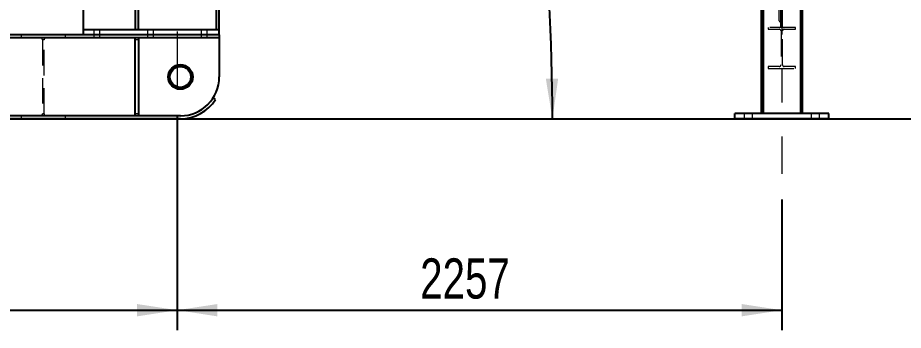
# Model space of a CAD drawing. Header units: millimetres. Extents: x 1293 to 41893, y 1011 to 26911.
# Drawn here: x 13783 to 15987, y 4182 to 4960 of the extents above; entities that cross this region are included whole.
import ezdxf

# ---------------------------------------------------------------- set-up
doc = ezdxf.new("R2010")
doc.units = ezdxf.units.MM
doc.header["$LTSCALE"] = 50
doc.linetypes.add('CENTERX2', pattern=[20.32, 12.7, -2.54, 2.54, -2.54])
doc.linetypes.add('HIDDEN', pattern=[1.905, 1.27, -0.635])
doc.layers.add('CAPA_1', color=7, linetype='Continuous')
doc.layers.add('STRUC', color=4, linetype='Continuous')
doc.styles.add('SLDTEXTSTYLE0', font='TXT', dxfattribs={"width": 0.75})
doc.dimstyles.new('SLDDIMSTYLE0', dxfattribs={"dimtxt": 100, "dimasz": 100, "dimexe": 0, "dimexo": 0.0625, "dimgap": 25, "dimtad": 2, "dimdec": 0, "dimlfac": 1.5, "dimrnd": 1e-09, "dimzin": 12, "dimdsep": 46, "dimtxsty": 'SLDTEXTSTYLE0', "dimsah": 1, "dimcen": 0.09, "dimadec": 0, "dimazin": 3, "dimtfac": 1, "dimtdec": 0, "dimtofl": 0, "dimtmove": 0, "dimatfit": 3, "dimfxl": 1, "dimfrac": 2, "dimtolj": 1, "dimtzin": 12, "dimarcsym": 0})
doc.dimstyles.new('SLDDIMSTYLE1', dxfattribs={"dimtxt": 100, "dimasz": 100, "dimexe": 0, "dimexo": 0.0625, "dimgap": 25, "dimtad": 2, "dimdec": 4, "dimlfac": 75, "dimzin": 12, "dimdsep": 46, "dimtxsty": 'SLDTEXTSTYLE0', "dimsah": 1, "dimcen": 0.09, "dimadec": 0, "dimazin": 3, "dimtfac": 1, "dimtdec": 0, "dimtofl": 0, "dimtmove": 0, "dimatfit": 3, "dimfxl": 1, "dimfrac": 2, "dimtolj": 1, "dimtzin": 12, "dimarcsym": 0})

# ---------------------------------------------------------------- blocks, each defined once
blk = doc.blocks.new('_D_3')
at = {"layer": 'CAPA_1', "transparency": 16777216}
blk.add_arc((9899.3, 4708.5), 5214.3, 0, 13, dxfattribs=at)
for points in [[(14979.9, 5881.5), (14986.5, 5780.5), (15016.5, 5787.1)], [(15113.6, 4708.5), (15128, 4808.6), (15097.2, 4808.3)]]:
    blk.add_solid(points, dxfattribs=at)
at = {"layer": 'CAPA_1', "transparency": 16777216, "insert": (15196.8, 5413.3), "char_height": 100, "attachment_point": 1, "rotation": 276.5, "style": 'SLDTEXTSTYLE0'}
blk.add_mtext('13°', dxfattribs=at)
blk = doc.blocks.new('_D_5')
at = {"layer": 'CAPA_1', "transparency": 16777216}
for p, q in [((11574.4, 7831.2), (17588.1, 7831.2)), ((17538.1, 7831.2), (17538.1, 4708.5)), ((16485.2, 4708.5), (17588.1, 4708.5))]:
    blk.add_line(p, q, dxfattribs=at)
for points in [[(17538.1, 7831.2), (17522.7, 7731.2), (17553.4, 7731.2)], [(17538.1, 4708.5), (17553.4, 4808.5), (17522.7, 4808.5)]]:
    blk.add_solid(points, dxfattribs=at)
at = {"layer": 'CAPA_1', "transparency": 16777216, "insert": (17409.2, 6122.1), "char_height": 100, "attachment_point": 1, "rotation": 90, "style": 'SLDTEXTSTYLE0'}
blk.add_mtext('4684', dxfattribs=at)
blk = doc.blocks.new('_D_12')
at = {"layer": 'CAPA_1', "transparency": 16777216}
for p, q in [((12313.2, 4716.7), (12313.2, 4182.2)), ((14179.9, 4716.7), (14179.9, 4182.2)), ((12313.2, 4232.2), (14179.9, 4232.2))]:
    blk.add_line(p, q, dxfattribs=at)
for points in [[(12313.2, 4232.2), (12413.2, 4216.8), (12413.2, 4247.5)], [(14179.9, 4232.2), (14079.9, 4247.5), (14079.9, 4216.8)]]:
    blk.add_solid(points, dxfattribs=at)
at = {"layer": 'CAPA_1', "transparency": 16777216, "insert": (13098.8, 4361.1), "char_height": 100, "attachment_point": 1, "style": 'SLDTEXTSTYLE0'}
blk.add_mtext('2800', dxfattribs=at)
blk = doc.blocks.new('_D_13')
at = {"layer": 'CAPA_1', "transparency": 16777216}
for p, q in [((14179.9, 4716.7), (14179.9, 4182.2)), ((15684.6, 4507.8), (15684.6, 4182.2)), ((14179.9, 4232.2), (15684.6, 4232.2))]:
    blk.add_line(p, q, dxfattribs=at)
for points in [[(14179.9, 4232.2), (14279.9, 4216.8), (14279.9, 4247.5)], [(15684.6, 4232.2), (15584.6, 4247.5), (15584.6, 4216.8)]]:
    blk.add_solid(points, dxfattribs=at)
at = {"layer": 'CAPA_1', "transparency": 16777216, "insert": (14784.5, 4361.1), "char_height": 100, "attachment_point": 1, "style": 'SLDTEXTSTYLE0'}
blk.add_mtext('2257', dxfattribs=at)

msp = doc.modelspace()

# ---------------------------------------------------------------- linework, layer by layer
at = {"color": 7, "linetype": 'Continuous', "lineweight": 25}
for p, q in [((15633.4984131, 5869.3271946), (15633.4984131, 4721.3271946)), ((15638.2397465, 5869.3271946), (15638.2397465, 4721.3271946)), ((15730.8650798, 5869.3271946), (15730.8650798, 4721.3271946)), ((15735.6064131, 5869.3271946), (15735.6064131, 4721.3271946)), ((15801.2190798, 4721.3271946), (15567.8857465, 4721.3271946)), ((15567.8857465, 4708.6271946), (15567.8857465, 4721.3271946)), ((15801.2190798, 4708.6271946), (15801.2190798, 4721.3271946)), ((15801.2190798, 4708.6271946), (15567.8857465, 4708.6271946))]:
    msp.add_line(p, q, dxfattribs=at)
at = {"color": 1, "linetype": 'HIDDEN', "lineweight": 18}
for p, q in [((15682.4357465, 4935.9938613), (15682.4357465, 5767.2191946)), ((15678.2024131, 4952.3109475), (15678.2024131, 5746.9215005)), ((15686.6690798, 4935.9938613), (15686.6690798, 5035.9938613)), ((15682.4357465, 4949.9225827), (15681.3774131, 4949.9225827)), ((15682.4357465, 4945.9938613), (15686.6690798, 4945.9938613)), ((15718.4190798, 4935.9938613), (15650.6857465, 4935.9938613)), ((15650.6857465, 4935.9938613), (15650.6857465, 4931.2525279)), ((15650.6857465, 4931.2525279), (15678.3717465, 4931.2525279)), ((15682.6050798, 4927.0191946), (15682.6050798, 4842.8605279)), ((15686.4997465, 4842.8605279), (15686.4997465, 4927.0191946)), ((15690.7330798, 4931.2525279), (15718.4190798, 4931.2525279)), ((15718.4190798, 4931.2525279), (15718.4190798, 4935.9938613)), ((15650.6857465, 4838.6271946), (15650.6857465, 4833.8858613)), ((15678.3717465, 4838.6271946), (15650.6857465, 4838.6271946)), ((15650.6857465, 4833.8858613), (15718.4190798, 4833.8858613)), ((15718.4190798, 4838.6271946), (15690.7330798, 4838.6271946)), ((15718.4190798, 4833.8858613), (15718.4190798, 4838.6271946)), ((15590.6357465, 4721.3271946), (15590.6357465, 4708.6271946)), ((15611.8024131, 4708.6271946), (15611.8024131, 4721.3271946)), ((15757.3024131, 4721.3271946), (15757.3024131, 4708.6271946)), ((15778.4690798, 4708.6271946), (15778.4690798, 4721.3271946))]:
    msp.add_line(p, q, dxfattribs=at)
for centre, radius, start, end in [((15681.0328195, 4952.7690369), 2.8672367, 189.1933655975, 276.9026744099), ((15678.3717465, 4927.0191946), 4.2333333, 0, 90), ((15690.7330798, 4927.0191946), 4.2333333, 90, 180), ((15678.3717465, 4842.8605279), 4.2333333, 270, 0), ((15690.7330798, 4842.8605279), 4.2333333, 180, 270)]:
    msp.add_arc(centre, radius, start, end, dxfattribs=at)
at = {"layer": 'CAPA_1', "linetype": 'CENTERX2', "lineweight": 18, "ltscale": 0.666667}
for p, q in [((14179.9148163, 6280.1529069), (14179.9148163, 4780.1529069)), ((15684.5524131, 6019.3271946), (15684.5524131, 4571.3271946))]:
    msp.add_line(p, q, dxfattribs=at)
at = {"layer": 'CAPA_1'}
msp.add_line((6449.8953906, 4708.4929069), (16421.6646746, 4708.4929069), dxfattribs=at)
at = {"layer": 'STRUC', "linetype": 'Continuous', "lineweight": 25}
for p, q in [((14284.393483, 4917.4529069), (14284.393483, 6224.3595736)), ((14075.4361497, 6130.1529069), (14075.4361497, 4930.1529069)), ((14082.8868163, 6130.1529069), (14082.8868163, 4930.1529069)), ((14276.9428163, 6130.1529069), (14276.9428163, 4930.1529069)), ((13946.5801497, 4917.4529069), (13946.5801497, 5010.1529069)), ((14284.393483, 4917.4502403), (13670.7101497, 4917.4502403)), ((14284.393483, 4930.1529069), (13946.5801497, 4930.1529069)), ((14284.393483, 4917.4529069), (13946.5801497, 4917.4529069)), ((14284.393483, 4917.4502403), (14284.393483, 4812.6102403)), ((14284.393483, 4909.9995736), (13670.7101497, 4909.9995736)), ((14075.453483, 4715.9435736), (14075.453483, 4909.9995736)), ((14083.9201497, 4715.9435736), (14083.9201497, 4909.9995736)), ((14275.2485816, 4756.4325124), (14269.0690115, 4760.3810174)), ((14187.7268163, 4715.9435736), (13647.3600817, 4715.9435736)), ((14187.7268163, 4708.4929069), (13689.7601497, 4708.4929069))]:
    msp.add_line(p, q, dxfattribs=at)
at = {"layer": 'STRUC', "linetype": 'HIDDEN', "lineweight": 18}
for p, q in [((13791.1908163, 4917.4502403), (13791.1908163, 4909.9995736)), ((13901.5961497, 4909.9995736), (13901.5961497, 4917.4502403)), ((13972.5051497, 4917.4502403), (13972.5051497, 4909.9995736)), ((13972.506483, 4930.1529069), (13972.506483, 4917.4529069)), ((13987.3218163, 4909.9995736), (13987.3218163, 4917.4502403)), ((13987.3231497, 4917.4529069), (13987.3231497, 4930.1529069)), ((14105.838483, 4917.4502403), (14105.838483, 4909.9995736)), ((14105.8398163, 4930.1529069), (14105.8398163, 4917.4529069)), ((14120.6551497, 4909.9995736), (14120.6551497, 4917.4502403)), ((14120.656483, 4917.4529069), (14120.656483, 4930.1529069)), ((14239.1718163, 4917.4502403), (14239.1718163, 4909.9995736)), ((14239.1731497, 4930.1529069), (14239.1731497, 4917.4529069)), ((14253.988483, 4909.9995736), (14253.988483, 4917.4502403)), ((14253.9898163, 4917.4529069), (14253.9898163, 4930.1529069)), ((13844.1921497, 4904.9195736), (13844.1921497, 4721.0235736)), ((13848.5948163, 4904.9195736), (13844.1921497, 4904.9195736)), ((13848.5948163, 4721.0235736), (13848.5948163, 4904.9195736)), ((14083.9201497, 4904.9195736), (14075.453483, 4904.9195736)), ((13848.5948163, 4721.0235736), (13844.1921497, 4721.0235736)), ((14083.9201497, 4721.0235736), (14075.453483, 4721.0235736)), ((13791.1908163, 4715.9435736), (13791.1908163, 4708.4929069)), ((13901.5961497, 4708.4929069), (13901.5961497, 4715.9435736))]:
    msp.add_line(p, q, dxfattribs=at)
at = {"layer": 'STRUC', "linetype": 'Continuous', "lineweight": 25}
for radius in [30.6666667, 29.6333333, 25.9926667]:
    msp.add_circle((14187.7268163, 4812.6102403), radius, dxfattribs=at)
at = {"layer": 'STRUC', "linetype": 'HIDDEN', "lineweight": 18}
for centre, start, end in [((13839.1121497, 4904.9195736), 0, 90), ((13853.6748163, 4904.9195736), 90, 180), ((13839.1121497, 4721.0235736), 270, 360), ((13853.6748163, 4721.0235736), 180, 270)]:
    msp.add_arc(centre, 5.08, start, end, dxfattribs=at)
at = {"layer": 'STRUC', "linetype": 'Continuous', "lineweight": 25}
for centre, radius, end in [((14187.7268163, 4812.6102403), 96.6666667, 359.9999823999), ((14187.7268163, 4812.3555177), 103.8626108, 327.4230039238)]:
    msp.add_arc(centre, radius, 270, end, dxfattribs=at)

# ---------------------------------------------------------------- dimensions: what is measured, and where the dimension line sits
at = {"layer": 'CAPA_1'}
dim = msp.add_linear_dim(base=(17538.0605071, 4708.4929069), p1=(11510.8968592, 7831.1769069), p2=(16421.6646746, 4708.4929069), angle=90, dimstyle='SLDDIMSTYLE0', dxfattribs=at)
dim.commit()
dim.dimension.update_dxf_attribs({"geometry": '_D_5', "text_midpoint": (17538.0605071, 6269.8349069), "dimtype": 160})
dim = msp.add_angular_dim_2l(base=(15080.062669, 5298.7701303), line1=((16421.6646746, 4708.4929069), (6449.8953906, 4708.4929069)), line2=((16705.6180701, 6279.8631045), (11026.6060803, 4968.759879)), dimstyle='SLDDIMSTYLE1', dxfattribs=at)
dim.commit()
dim.dimension.update_dxf_attribs({"geometry": '_D_3', "text_midpoint": (15080.062669, 5298.7701303), "dimtype": 162})
for base, p1, p2, picture, middle in [((14179.9148163, 4232.1614495), (12313.2481497, 4780.1529069), (14179.9148163, 4780.1529069), '_D_12', (13246.581483, 4232.1614495)), ((15684.5524131, 4232.1614495), (14179.9148163, 4780.1529069), (15684.5524131, 4571.3271946), '_D_13', (14932.2336147, 4232.1614495))]:
    dim = msp.add_linear_dim(base=base, p1=p1, p2=p2, dimstyle='SLDDIMSTYLE0', dxfattribs=at)
    dim.commit()
    dim.dimension.update_dxf_attribs({"geometry": picture, "text_midpoint": middle, "dimtype": 160})

doc.saveas('drawing.dxf')
